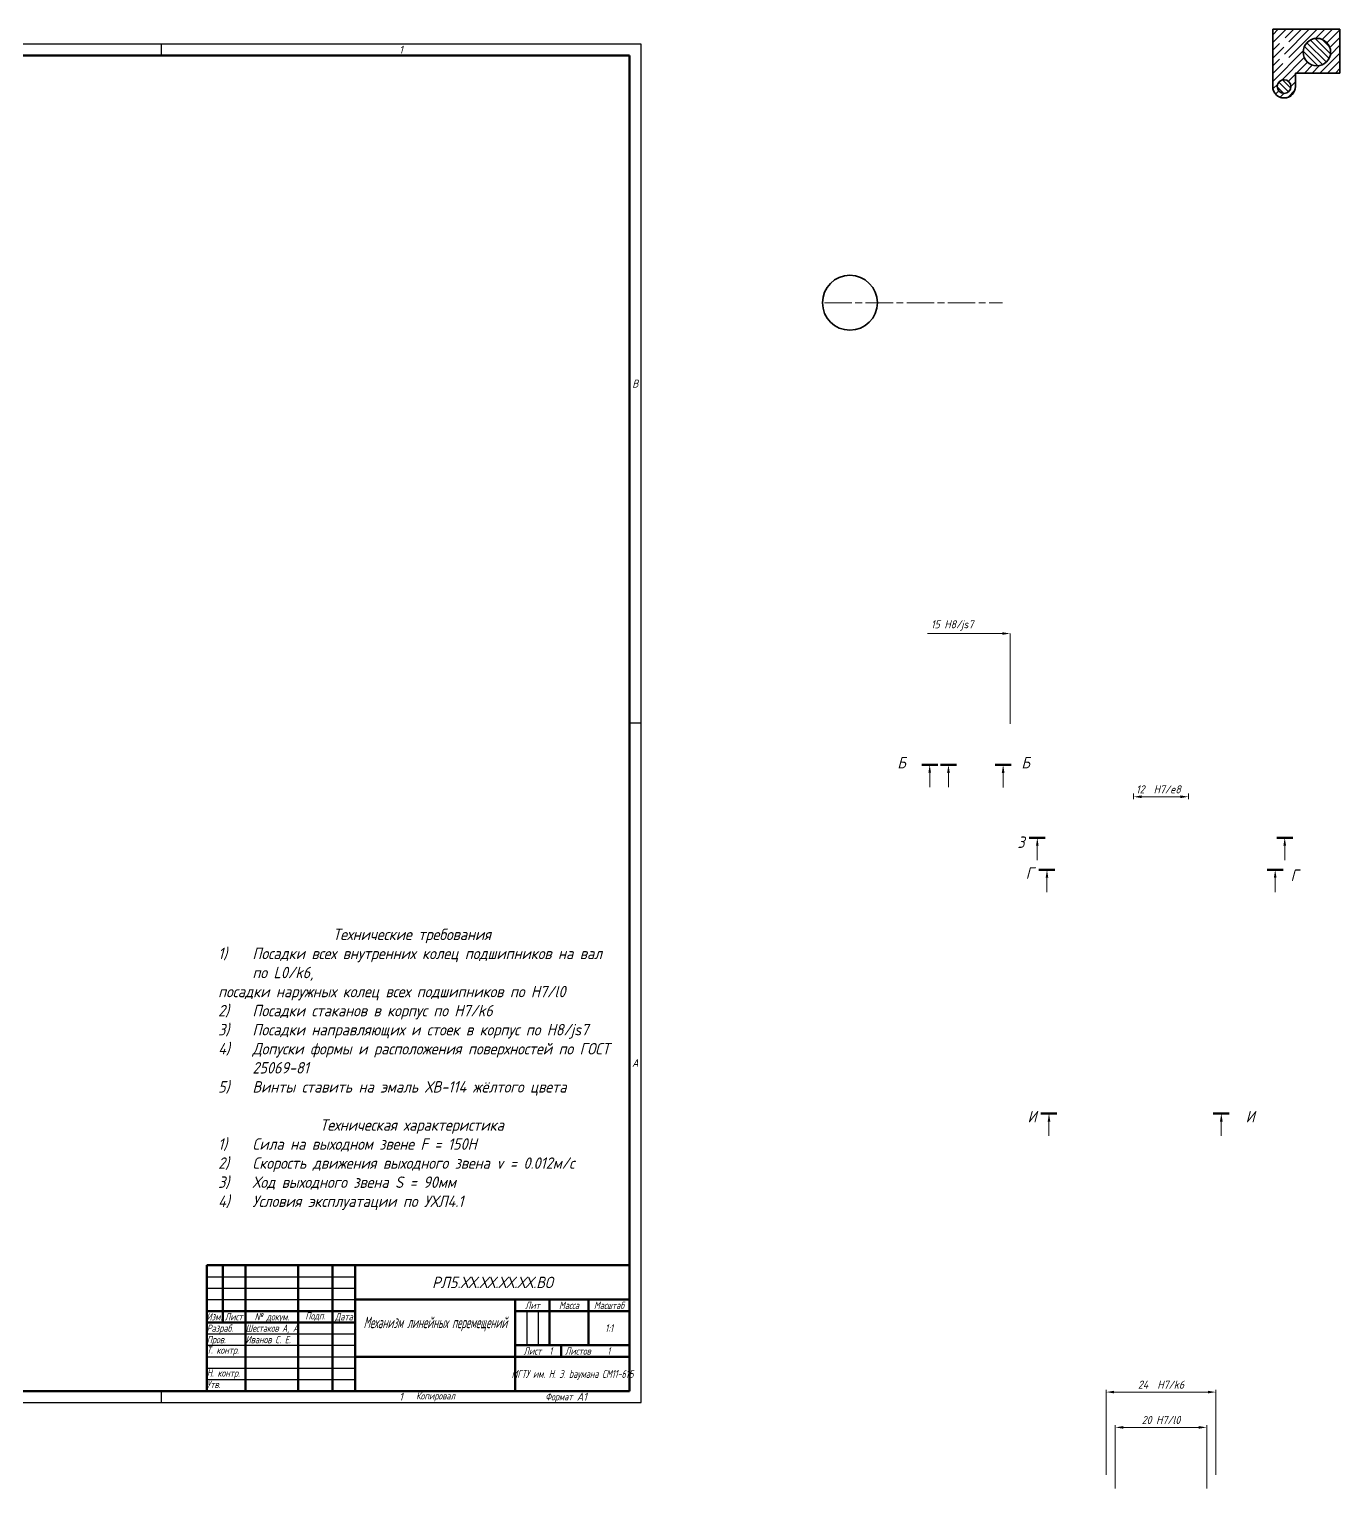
# Model space of a CAD drawing. Header units: millimetres. Extents: x -1043 to 2000, y -675 to 1302.
# Drawn here: x 573 to 1147, y -39 to 600 of the extents above; entities that cross this region are included whole.
import ezdxf
from ezdxf.enums import TextEntityAlignment as Align

# ---------------------------------------------------------------- set-up
doc = ezdxf.new("R2010")
doc.units = ezdxf.units.MM
doc.linetypes.add('AM_ISO08W050', pattern=[18, 12, -1.5, 3, -1.5])
for name, color, linetype, lineweight in [('AM_4', 3, 'Continuous', 15), ('AM_5', 3, 'Continuous', 15), ('AM_7', 4, 'AM_ISO08W050', 15), ('AM_8', 1, 'Continuous', 15), ('AM_BOR', 7, 'Continuous', 35), ('основные', 7, 'Continuous', 35), ('оч жирные', 7, 'Continuous', 70)]:
    doc.layers.add(name, color=color, linetype=linetype, lineweight=lineweight)
doc.styles.add('ACGOSTTS', font='geniso.shx', dxfattribs={"oblique": 15})
doc.styles.get("Standard").update_dxf_attribs({"font": 'geniso.shx', "oblique": 15})
doc.dimstyles.new('AM_GOST$0', dxfattribs={"dimtxt": 3.5, "dimasz": 3.5, "dimexe": 1, "dimexo": 1, "dimgap": 1.5, "dimtad": 1, "dimtoh": 1, "dimtxsty": 'Standard', "dimcen": 0, "dimclrd": 256, "dimclre": 256, "dimclrt": 2, "dimadec": 0, "dimazin": 2, "dimtp": 0.1, "dimtm": 0.1, "dimtfac": 0.71, "dimtmove": 0, "dimatfit": 3, "dimfxl": 1, "dimtolj": 1, "dimlwd": -1, "dimlwe": -1, "dimarcsym": 1})

# ---------------------------------------------------------------- blocks, each defined once
blk = doc.blocks.new('GOST_A1_LANDSCAPE')
at = {"layer": 'AM_BOR', "color": 1, "lineweight": 25}
for p, q in [((841, 594), (0, 594)), ((0, 594), (0, 0)), ((211, 594), (211, 589)), ((421, 594), (421, 589)), ((631, 594), (631, 589)), ((841, 0), (841, 594)), ((20, 297), (15, 297)), ((841, 297), (836, 297)), ((0, 0), (841, 0)), ((211, 5), (211, 0)), ((421, 5), (421, 0)), ((631, 5), (631, 0))]:
    blk.add_line(p, q, dxfattribs=at)
at = {"layer": 'AM_BOR', "color": 7, "lineweight": 50}
for p, q in [((836, 589), (20, 589)), ((20, 589), (20, 5)), ((836, 5), (836, 589)), ((20, 5), (836, 5))]:
    blk.add_line(p, q, dxfattribs=at)
at = {"layer": 'AM_BOR', "color": 1, "lineweight": 25, "style": 'ACGOSTTS', "oblique": 15}
for s, p in [('4', (106, 591.5)), ('3', (316, 591.5)), ('2', (526, 591.5)), ('1', (736, 591.5)), ('B', (17.5, 445.5)), ('B', (838.5, 445.5)), ('A', (17.5, 158.5)), ('A', (838.5, 148.5)), ('4', (106, 2.5)), ('3', (316, 2.5)), ('2', (526, 2.5)), ('1', (736, 2.5))]:
    blk.add_text(s, height=3.5, dxfattribs=at).set_placement(p, align=Align.MIDDLE_CENTER)
blk = doc.blocks.new('GOST_FORM1')
at = {"layer": 'AM_BOR', "color": 7, "lineweight": 50}
for p, q in [((-185, 0), (-185, 55)), ((-185, 55), (0, 55)), ((-178, 55), (-178, 30)), ((-168, 55), (-168, 0)), ((-145, 55), (-145, 0)), ((-130, 55), (-130, 0)), ((-120, 55), (-120, 0)), ((0, 55), (0, 0)), ((-120, 40), (0, 40)), ((-50, 40), (-50, 0)), ((-35, 40), (-35, 20)), ((-18, 40), (-18, 20)), ((-185, 35), (-120, 35)), ((-50, 35), (0, 35)), ((-185, 30), (-120, 30)), ((-50, 20), (0, 20)), ((-30, 20), (-30, 15)), ((-120, 15), (0, 15)), ((0, 0), (-185, 0))]:
    blk.add_line(p, q, dxfattribs=at)
at = {"layer": 'AM_BOR', "color": 1, "lineweight": 25}
for p, q in [((-185, 50), (-120, 50)), ((-185, 45), (-120, 45)), ((-185, 40), (-120, 40)), ((-45, 35), (-45, 20)), ((-40, 35), (-40, 20)), ((-185, 25), (-120, 25)), ((-185, 20), (-120, 20)), ((-185, 15), (-120, 15)), ((-185, 10), (-120, 10)), ((-185, 5), (-120, 5))]:
    blk.add_line(p, q, dxfattribs=at)
at = {"layer": 'AM_BOR', "color": 1, "lineweight": 25, "style": 'ACGOSTTS', "oblique": 15, "width": 0.8}
for s, p in [('Лит', (-42.5, 37.5)), ('Масса', (-26.5, 37.5)), ('Масштаб', (-9, 37.5)), ('Изм.', (-181.7, 32.5)), ('Лист', (-173.2, 32.5)), ('№ докум.', (-156.5, 32.5)), ('Подп.', (-137.5, 32.9)), ('Дата', (-125, 32.5)), ('Лист', (-42.5, 17.5)), ('Листов', (-22.62, 17.5)), ('Копировал', (-84.92, -2.1))]:
    blk.add_text(s, height=3.17, dxfattribs=at).set_placement(p, align=Align.MIDDLE_CENTER)
for s, p in [('Разраб.', (-185, 27.5)), ('Пров.', (-185, 22.5)), ('Т. контр.', (-185, 17.9)), ('Н. контр.', (-185, 7.9)), ('Утв.', (-185, 2.9))]:
    blk.add_text(s, height=3.17, dxfattribs=at).set_placement(p, align=Align.MIDDLE_LEFT)
blk.add_text('Формат', height=3.17, dxfattribs=at).set_placement((-25, -2.5), align=Align.MIDDLE_RIGHT)
at = {"layer": 'AM_BOR', "color": 2, "lineweight": 25, "style": 'ACGOSTTS', "oblique": 15}
for tag, height, p in [('GEN-TITLE-PARTNO{23}', 5, (-60, 47.5)), ('GEN-TITLE-CMPNY{13}', 3.5, (-25, 7.5))]:
    blk.add_attdef(tag, text='', height=height, dxfattribs=at).set_placement(p, align=Align.MIDDLE_CENTER)
at = {"layer": 'AM_BOR', "color": 2, "lineweight": 25, "style": 'ACGOSTTS', "oblique": 15, "width": 0.8}
for tag, height, p in [('GEN-TITLE-DES1{13}', 5, (-85, 30)), ('GEN-TITLE-LIT1{1}', 3.5, (-47.9, 27.5)), ('GEN-TITLE-LIT2{1.1}', 3.5, (-42.9, 27.5)), ('GEN-TITLE-LIT3{1.1}', 3.5, (-37.9, 27.5)), ('GEN-TITLE-WT{4}', 3.5, (-27, 27.5)), ('GEN-TITLE-SCA{6}', 3.5, (-9, 27.5)), ('GEN-TITLE-DES2{21}', 3.17, (-85, 19.5)), ('GEN-TITLE-SHEET{2.2}', 3.17, (-34.5, 17.5)), ('GEN-TITLE-NUMSHTS{5}', 3.17, (-9.12, 17.5))]:
    blk.add_attdef(tag, text='', height=height, dxfattribs=at).set_placement(p, align=Align.MIDDLE_CENTER)
at = {"layer": 'AM_BOR', "color": 2, "lineweight": 25, "style": 'ACGOSTTS', "oblique": 15}
for tag, height, width, p in [('GEN-TITLE-NAME{6.5}', 3.17, 0.8, (-168, 27.5)), ('GEN-TITLE-CHKM{6.5}', 3.17, 0.8, (-168, 22.5)), ('GEN-TITLE-ENG{6.5}', 3.17, 0.8, (-168, 17.5)), ('GEN-TITLE-AUTH{6.5}', 3.17, 0.8, (-168, 12.5)), ('GEN-TITLE-APPD{6.5}', 3.17, 0.8, (-168, 7.5)), ('GEN-TITLE-MAT2{9}', 3.5, 0.9, (-85, 9.25)), ('GEN-TITLE-MAT3{9}', 3.5, 0.9, (-85, 4.37)), ('GEN-TITLE-APPM{6.5}', 3.17, 0.8, (-168, 2.5))]:
    blk.add_attdef(tag, text='', height=height, dxfattribs=dict(at, width=width)).set_placement(p, align=Align.MIDDLE_LEFT)
at = {"layer": 'AM_BOR', "color": 1, "lineweight": 25, "style": 'ACGOSTTS', "oblique": 15, "width": 0.8}
blk.add_attdef('GEN-TITLE-AUTHT{5}', text='', height=3.17, dxfattribs=at).set_placement((-185, 12.9), align=Align.MIDDLE_LEFT)
at = {"layer": 'AM_BOR', "color": 2, "lineweight": 25, "style": 'ACGOSTTS', "oblique": 15, "width": 0.9}
blk.add_attdef('GEN-TITLE-MAT1{9}', text='', height=3.5, dxfattribs=at).set_placement((-86.5, 7.5), align=Align.MIDDLE_RIGHT)
at = {"layer": 'AM_BOR', "color": 2, "lineweight": 25, "style": 'ACGOSTTS', "oblique": 15}
blk.add_attdef('GEN-TITLE-SIZ{15.7}', text='', height=3.5, dxfattribs=at).set_placement((-23.1, -2.5), align=Align.MIDDLE_LEFT)
blk = doc.blocks.new('*D23')
at = {"layer": 'AM_5', "linetype": 'ByBlock', "transparency": 16777216}
for p, q in [((1048.48, -37.6), (1048.48, -9.89)), ((1051.98, -10.89), (1084.98, -10.89)), ((1088.48, -37.6), (1088.48, -9.89))]:
    blk.add_line(p, q, dxfattribs=at)
at = {"layer": 'AM_5', "transparency": 16777216}
for points in [[(1051.98, -10.3), (1051.98, -11.47), (1048.48, -10.89)], [(1084.98, -10.3), (1084.98, -11.47), (1088.48, -10.89)]]:
    blk.add_solid(points, dxfattribs=at)
at = {"layer": 'Defpoints', "color": 0, "transparency": 16777216}
for p in [(1088.48, -10.89), (1048.48, -38.6), (1088.48, -38.6)]:
    blk.add_point(p, dxfattribs=at)
at = {"layer": 'AM_5', "color": 2, "transparency": 16777216, "insert": (1068.48, -7.64), "char_height": 3.5, "attachment_point": 5}
blk.add_mtext('\\A1;20 H7/l0', dxfattribs=at)
blk = doc.blocks.new('*D24')
at = {"layer": 'AM_5', "linetype": 'ByBlock', "transparency": 16777216}
for p, q in [((1044.48, -31.7), (1044.48, 5.55)), ((1047.98, 4.55), (1088.98, 4.55)), ((1092.48, -31.7), (1092.48, 5.55))]:
    blk.add_line(p, q, dxfattribs=at)
at = {"layer": 'AM_5', "transparency": 16777216}
for points in [[(1047.98, 5.14), (1047.98, 3.97), (1044.48, 4.55)], [(1088.98, 5.14), (1088.98, 3.97), (1092.48, 4.55)]]:
    blk.add_solid(points, dxfattribs=at)
at = {"layer": 'Defpoints', "color": 0, "transparency": 16777216}
for p in [(1092.48, 4.55), (1044.48, -32.7), (1092.48, -32.7)]:
    blk.add_point(p, dxfattribs=at)
at = {"layer": 'AM_5', "color": 2, "transparency": 16777216, "insert": (1068.48, 7.8), "char_height": 3.5, "attachment_point": 5}
blk.add_mtext('\\A1;24 {}{\\C2; H7/k6}', dxfattribs=at)
blk = doc.blocks.new('*D25')
at = {"layer": 'AM_5', "linetype": 'ByBlock', "transparency": 16777216}
for p, q in [((1056.49, 266.24), (1056.49, 263.86)), ((1059.99, 264.86), (1076.99, 264.86)), ((1080.49, 266.24), (1080.49, 263.86))]:
    blk.add_line(p, q, dxfattribs=at)
at = {"layer": 'AM_5', "transparency": 16777216}
for points in [[(1059.99, 265.45), (1059.99, 264.28), (1056.49, 264.86)], [(1076.99, 265.45), (1076.99, 264.28), (1080.49, 264.86)]]:
    blk.add_solid(points, dxfattribs=at)
at = {"layer": 'Defpoints', "color": 0, "transparency": 16777216}
for p in [(1056.49, 267.24), (1080.49, 267.24), (1080.49, 264.86)]:
    blk.add_point(p, dxfattribs=at)
at = {"layer": 'AM_5', "color": 2, "transparency": 16777216, "insert": (1067.33, 268.11), "char_height": 3.5, "attachment_point": 5}
blk.add_mtext('\\A1;12 {}{\\C2; H7/e8}', dxfattribs=at)

msp = doc.modelspace()

# ---------------------------------------------------------------- hatches: boundary and pattern name
at = {"layer": 'AM_8'}
h = msp.add_hatch(dxfattribs=at)
h.set_pattern_fill('_U', color=256, scale=2.4, angle=45, style=0, pattern_type=0)
h.set_pattern_definition([(45, (0, 0), (-1.6970563, 1.6970563), [])])
edge = h.paths.add_edge_path()
edge.add_arc((1122.334, 575.411), 5, 180, 360)
edge.add_line((1127.334, 575.411), (1127.334, 581.332))
edge.add_line((1127.334, 581.332), (1146.684, 581.332))
edge.add_line((1146.684, 581.332), (1146.684, 600.471))
edge.add_line((1146.684, 600.471), (1117.334, 600.471))
edge.add_line((1117.334, 600.471), (1117.334, 575.411))
edge = h.paths.add_edge_path(flags=16)
edge.add_arc((1122.334, 575.411), 3, -287.594011, 11.459156, ccw=False)
edge.add_arc((1122.334, 575.411), 3, 11.459156, 72.405989, ccw=False)
edge = h.paths.add_edge_path(flags=16)
edge.add_arc((1136.684, 590.471), 6, -184.218505, 11.459156, ccw=False)
edge.add_arc((1136.684, 590.471), 6, 11.459156, 175.781495, ccw=False)
edge = h.paths.add_edge_path(flags=16)
edge.add_arc((1122.334, 587.558), 2.067, -324.192049, 11.459156, ccw=False)
edge.add_arc((1122.334, 587.558), 2.067, 11.459156, 35.807951, ccw=False)
edge = h.paths.add_edge_path(flags=16)
edge.add_arc((1122.334, 594.734), 2.067, -35.575009, 191.459156, ccw=False)
edge.add_arc((1122.334, 594.734), 2.067, 191.459156, 324.424991, ccw=False)
h = msp.add_hatch(dxfattribs=at)
h.set_pattern_fill('ANSI31', color=256, scale=0.6, angle=90, style=0)
h.paths.add_polyline_path([(1125.334, 575.411, 1), (1119.334, 575.411, 1)])
h.paths.add_polyline_path([(1142.684, 590.471, 1), (1130.684, 590.471, 1)])

# ---------------------------------------------------------------- linework, layer by layer
at = {"layer": 'AM_4'}
msp.add_line((1002.494, 296.803), (1002.494, 336.235), dxfattribs=at)
at = {"layer": 'AM_5'}
for p, q in [((966.375, 336.235), (998.994, 336.235)), ((967.278, 269.007), (967.278, 275.326)), ((975.484, 269.005), (975.484, 275.324)), ((999.413, 268.984), (999.413, 275.303)), ((1014.358, 237.129), (1014.358, 243.448)), ((1122.593, 237.129), (1122.593, 243.448)), ((1018.585, 223.126), (1018.585, 229.445)), ((1118.43, 223.126), (1118.43, 229.445)), ((1019.472, 116.541), (1019.472, 122.86)), ((1094.863, 116.541), (1094.863, 122.86))]:
    msp.add_line(p, q, dxfattribs=at)
msp.add_solid([(998.994, 336.819), (998.994, 335.652), (1002.494, 336.235)], dxfattribs=at)
at = {"layer": 'AM_5', "linetype": 'Continuous'}
for points in [[(967.862, 275.326), (966.695, 275.326), (967.278, 278.826)], [(976.068, 275.324), (974.901, 275.324), (975.484, 278.824)], [(999.996, 275.303), (998.83, 275.303), (999.413, 278.803)], [(1014.942, 243.448), (1013.775, 243.448), (1014.358, 246.948)], [(1123.176, 243.448), (1122.009, 243.448), (1122.593, 246.948)], [(1019.168, 229.445), (1018.002, 229.445), (1018.585, 232.945)], [(1119.013, 229.445), (1117.847, 229.445), (1118.43, 232.945)], [(1020.055, 122.86), (1018.889, 122.86), (1019.472, 126.36)], [(1095.446, 122.86), (1094.28, 122.86), (1094.863, 126.36)]]:
    msp.add_trace(points, dxfattribs=at)
at = {"layer": 'AM_7'}
msp.add_line((921.233, 480.875), (999.126, 480.875), dxfattribs=at)
at = {"layer": 'основные'}
for p, q in [((1117.334, 575.411), (1117.334, 600.471)), ((1117.334, 600.471), (1120.025, 600.471)), ((1146.684, 600.471), (1120.025, 600.471)), ((1146.684, 590.471), (1146.684, 600.471)), ((1146.684, 590.471), (1146.684, 581.332)), ((1127.334, 575.411), (1127.334, 581.332)), ((1127.334, 581.332), (1146.684, 581.332))]:
    msp.add_line(p, q, dxfattribs=at)
for centre, radius in [((1136.684, 590.471), 6), ((1122.334, 575.411), 3), ((932.383, 480.875), 12)]:
    msp.add_circle(centre, radius, dxfattribs=at)
for end in [307.99609, 0]:
    msp.add_arc((1122.334, 575.411), 5, 180, end, dxfattribs=at)
at = {"layer": 'оч жирные'}
for p, q in [((963.778, 278.826), (970.778, 278.826)), ((971.984, 278.824), (978.984, 278.824)), ((995.913, 278.803), (1002.913, 278.803)), ((1010.858, 246.948), (1017.858, 246.948)), ((1119.093, 246.948), (1126.093, 246.948)), ((1015.085, 232.945), (1022.085, 232.945)), ((1114.93, 232.945), (1121.93, 232.945)), ((1015.972, 126.36), (1022.972, 126.36)), ((1091.363, 126.36), (1098.363, 126.36))]:
    msp.add_line(p, q, dxfattribs=at)

# ---------------------------------------------------------------- block references
at = {"layer": 'основные', "lineweight": 0}
msp.add_blockref('GOST_A1_LANDSCAPE', (0, 0), dxfattribs=at)
ref = msp.add_blockref('GOST_FORM1', (836, 5), dxfattribs=at)
ref.add_attrib('GEN-TITLE-DES1{13}', 'Механизм линейных перемещений', dxfattribs={"layer": 'AM_BOR', "color": 2, "lineweight": 25, "height": 5, "style": 'ACGOSTTS', "oblique": 15, "width": 0.634102}).set_placement((751, 35), align=Align.MIDDLE_CENTER)
ref.add_attrib('GEN-TITLE-PARTNO{23}', 'РЛ5.ХХ.ХХ.ХХ.ХХ.ВО', dxfattribs={"layer": 'AM_BOR', "color": 2, "lineweight": 25, "height": 5, "style": 'ACGOSTTS', "oblique": 15}).set_placement((776, 52.5), align=Align.MIDDLE_CENTER)
ref.add_attrib('GEN-TITLE-SCA{6}', '1:1', dxfattribs={"layer": 'AM_BOR', "color": 2, "lineweight": 25, "height": 3.5, "style": 'ACGOSTTS', "oblique": 15, "width": 0.8}).set_placement((827, 32.5), align=Align.MIDDLE_CENTER)
ref.add_attrib('GEN-TITLE-SHEET{2.2}', '1', dxfattribs={"layer": 'AM_BOR', "color": 2, "lineweight": 25, "height": 3.17, "style": 'ACGOSTTS', "oblique": 15, "width": 0.8}).set_placement((801.5, 22.5), align=Align.MIDDLE_CENTER)
ref.add_attrib('GEN-TITLE-NUMSHTS{5}', '1', dxfattribs={"layer": 'AM_BOR', "color": 2, "lineweight": 25, "height": 3.17, "style": 'ACGOSTTS', "oblique": 15, "width": 0.8}).set_placement((826.883, 22.5), align=Align.MIDDLE_CENTER)
ref.add_attrib('GEN-TITLE-CMPNY{13}', 'МГТУ им. Н. Э. Ьаумана СМ11-61Б', dxfattribs={"layer": 'AM_BOR', "color": 2, "lineweight": 25, "height": 3.5, "style": 'ACGOSTTS', "oblique": 15, "width": 0.653557}).set_placement((811, 12.5), align=Align.MIDDLE_CENTER)
ref.add_attrib('GEN-TITLE-NAME{6.5}', 'Шестаков А, А.', dxfattribs={"layer": 'AM_BOR', "color": 2, "lineweight": 25, "height": 3.17, "style": 'ACGOSTTS', "oblique": 15, "width": 0.712974}).set_placement((668, 32.5), align=Align.MIDDLE_LEFT)
ref.add_attrib('GEN-TITLE-CHKM{6.5}', 'Иванов С. Е.', dxfattribs={"layer": 'AM_BOR', "color": 2, "lineweight": 25, "height": 3.17, "style": 'ACGOSTTS', "oblique": 15, "width": 0.8}).set_placement((668, 27.5), align=Align.MIDDLE_LEFT)
ref.add_attrib('GEN-TITLE-SIZ{15.7}', 'A1', dxfattribs={"layer": 'AM_BOR', "color": 2, "lineweight": 25, "height": 3.5, "style": 'ACGOSTTS', "oblique": 15}).set_placement((812.9, 2.5), align=Align.MIDDLE_LEFT)

# ---------------------------------------------------------------- texts
at = {"layer": 'AM_5', "color": 2, "insert": (977.136, 339.748), "char_height": 3.5, "attachment_point": 5}
msp.add_mtext('\\A1;15 H8/js7', dxfattribs=at)
at = {"layer": 'основные', "char_height": 5, "attachment_point": 1}
for s, insert in [('Б', (953.123, 282.253)), ('Б', (1007.399, 282.253)), ('З', (1005.658, 247.494)), ('Г', (1009.29, 233.99)), ('Г', (1125.166, 233.06)), ('И', (1010.1, 127.51)), ('И', (1105.512, 127.495))]:
    msp.add_mtext(s, dxfattribs=dict(at, insert=insert))
at = {"layer": 'основные', "insert": (651, 207.194), "char_height": 5, "attachment_point": 1}
msp.add_mtext_dynamic_manual_height_columns('\\pxqc;Технические требования\\P\\pi-3,l4,q*,t4;1)^IПосадки всех внутренних колец подшипников на вал по L0/k6,^Jпосадки наружных колец всех подшипников по H7/l0\\P2)^IПосадки стаканов в корпус по H7/k6\\P3)^IПосадки направляющих и стоек в корпус по H8/js7\\P4)^IДопуски формы и расположения поверхностей по ГОСТ 25069-81\\P5)^IВинты ставить на эмаль ХВ-114 жёлтого цвета\\P\\pi0,l0,qc,tz;\\PТехническая характеристика\\P\\pi-3,l4,q*,t4;1)^IСила на выходном звене F = 150Н\\P2)^IСкорость движения выходного звена v = 0.012м/с\\P3)^IХод выходного звена S = 90мм\\P4)^IУсловия эксплуатации по УХЛ4.1', width=179.56457, gutter_width=12.5, heights=[0], dxfattribs=at)

# ---------------------------------------------------------------- dimensions: what is measured, and where the dimension line sits
at = {"layer": 'AM_5'}
dim = msp.add_linear_dim(base=(1080.494, 264.863), p1=(1056.494, 267.241), p2=(1080.494, 267.241), text='12 {}{\\C2; H7/e8}', dimstyle='AM_GOST$0', dxfattribs=at)
dim.commit()
dim.dimension.update_dxf_attribs({"geometry": '*D25', "text_midpoint": (1067.325, 264.863), "dimtype": 160})
for base, p1, p2, text, override, picture, middle in [((1092.477, 4.554), (1044.477, -32.703), (1092.477, -32.703), '24 {}{\\C2; H7/k6}', {"dimtp": 0.1, "dimtm": 0.1, "dimtdec": 3, "dimtzin": 8}, '*D24', (1068.477, 7.804)), ((1088.477, -10.886), (1048.477, -38.597), (1088.477, -38.597), '20 H7/l0', {"dimpost": ''}, '*D23', (1068.477, -7.635))]:
    dim = msp.add_linear_dim(base=base, p1=p1, p2=p2, text=text, dimstyle='AM_GOST$0', override=override, dxfattribs=at)
    dim.commit()
    dim.dimension.update_dxf_attribs({"geometry": picture, "text_midpoint": middle})

doc.saveas('drawing.dxf')
